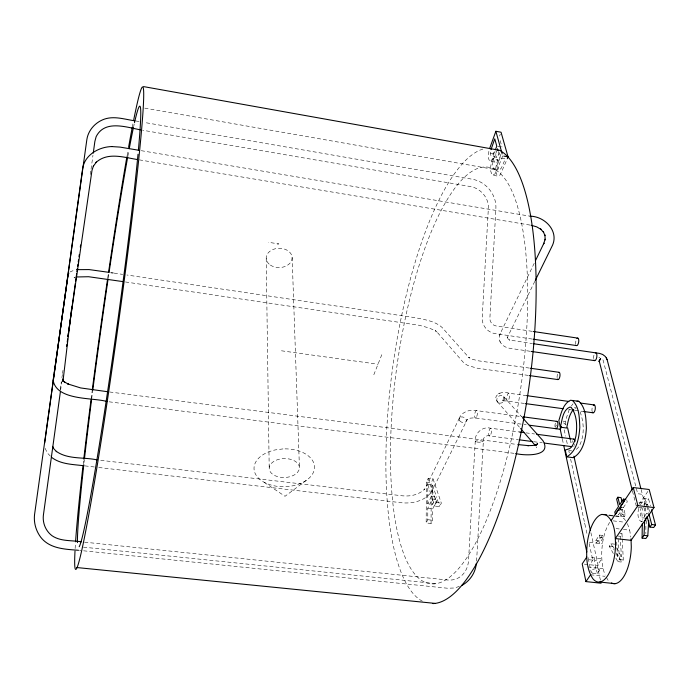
<?xml version="1.0" encoding="UTF-8"?>
<svg xmlns="http://www.w3.org/2000/svg" width="690" height="690" viewBox="0 0 690 690"><rect width="100%" height="100%" fill="white"/><g stroke="black" fill="none" stroke-linecap="round" stroke-linejoin="round"><path stroke-width="0.52" stroke-dasharray="3.45 2.59" d="M427.774 503.717L427.809 484.501L432.665 485.087L436.399 496.783L432.665 504.286L427.774 503.717L431.483 496.196L427.809 484.501M431.078 523.486L431.224 482.69L433.061 478.929L428.205 478.343L426.394 482.112L426.17 522.934L431.078 523.486L432.69 520.277L432.673 508.892L437.313 499.595L432.38 499.017L427.774 508.323L427.774 519.717L426.17 522.934M645.875 526.151L645.831 533.603M476.592 561.16L483.5 438.659L484.966 436.572L487.709 435.657L517.966 439.668M609.684 522.39A33.922 14.637 -85.5 0 0 602.448 543.798C601.163 554.277 601.335 565.196 605.139 575.184M499.853 152.576L496.921 157.355L491.746 156.44L490.668 155.069L490.745 150.653M496.921 157.355L495.825 155.983L495.903 151.576M60.608 390.169L61.781 381.63M90.321 174.484L90.908 170.206M91.054 169.145L92.969 155.259M60.211 389.41L61.289 381.967M61.91 377.715L62.376 374.523M62.523 373.463L62.988 370.271M646.056 523.977L646.823 520.665L646.176 521.433M488.856 151.334L488.356 158.088L489.581 161.089L495.687 162.245L497.878 159.657L492.695 158.743L490.521 161.331M493.988 152.249L493.497 159.002L493.885 160.736L495.687 162.245M584.646 523.037L584.809 523.77M534.207 263.287L500.31 333.391L499.275 336.694L499.767 340.877M638.802 508.349C637.198 513.231 637.215 523.296 644.891 522.002M565.817 424.264L565.188 421.435L569.224 409.636M492.695 158.743C491.047 163.789 488.848 170.801 492.66 175.208L497.878 176.114L500.19 174.794L506.934 159.675M497.878 159.657C496.222 164.694 494.023 171.741 497.878 176.114M498.249 151.533L500.034 157.941L496.127 167.135L493.893 169.283C490.357 163.496 495.179 156.251 496.783 150.601M459.143 418.649C461.455 411.757 470.019 409.213 476.583 410.619L522.054 416.7M499.551 136.103L500.302 134.162M502.743 155.923L496.49 171.327L494.946 173.88L492.66 175.208M499.551 335.314L499.819 334.641M500.052 334.029L500.31 333.391M643.227 506.969L641.735 512.454L642.64 519.432M500.949 154.224C499.491 159.045 495.86 165.419 499.12 170.197L501.371 168.058L505.313 158.881L500.034 157.941M373.825 374.748L382.182 353.711M494.652 151.653L491.746 156.44M459.402 418.002L426.084 486.899L423.996 489.848L424.41 489.417C418.425 494.963 410.455 496.533 402.598 495.834L99.093 460.118M534.81 281.348L507.176 337.85L507.435 337.169L507.607 338.98L507.331 338.281L509.763 340.161L509.289 339.972L532.421 343.568M433.061 478.929L441.333 503.139L439.59 506.598L434.622 506.02L436.347 502.561L428.205 478.343M641.528 507.254L640.173 510.686L640.38 515.258L641.959 517.707L645.693 518.147M645.254 507.702L643.761 512.239L644.788 517.388M555.528 426.618L556.425 425.04M74.701 277.915L75.184 277.13M640.449 504.683L644.788 498.206L648.522 498.663L650.403 505.744M644.555 504.519L648.522 498.663M599.463 535.069L600.015 537.493L596.289 543.065L595.746 540.65L599.463 535.069L602.594 535.431L603.146 537.846L599.403 543.418L598.86 541.003L602.594 535.431M620.112 509.03L622.251 509.289L618.551 514.792L618.162 513.205M615.765 515.853L624.105 516.845L625.347 515.016L623.475 507.452L627.219 501.889L626.813 500.302M620.267 507.072L622.121 514.628L620.888 516.465L617.084 516.241A33.922 14.637 -85.5 0 0 614.781 517.198M591.244 562.445L594.332 557.882L595.522 567.792L598.239 575.598M620.086 509.315L621.673 506.995M613.298 553.484L609.253 546.221L610.961 543.729L614.833 544.168M600.404 580.092L597.186 565.55L601.861 558.71L588.673 557.253M639.104 504.243L647.996 491.245M609.253 546.221L613.117 546.661L614.264 544.996M616.067 553.621L617.455 556.321L621.388 556.761L620.241 536.294L621.983 533.75L620.025 533.525M646.582 505.641L647.556 504.235L643.822 503.786L644.589 506.736M644.848 507.719L646.392 513.619L644.357 516.534L641.959 517.707M615.825 558.029L617.852 561.66L619.361 559.504L618.387 539.589M617.852 561.66L621.785 562.091L623.303 559.935L622.251 538.985M571.406 405.987L573.011 403.822M576.297 449.397L578.134 447.629A17.638 6.978 -82.9 0 0 582.464 436.899C584.128 428.412 582.964 419.494 579.971 411.447M69.88 272.032L74.762 269.928M526.651 395.646L508.711 393.179C502.682 390.023 490.78 395.646 498.016 402.408M306.351 480.326L285.013 496.291L264.132 482.284M642.433 520.993L641.157 521.562M74.046 277.82L74.865 277.423M499.983 393.05L498.327 393.697M459.359 586.388L454.512 587.984L447.577 588.242L79.592 550.396M575.003 408.308L576.383 407.937L573.632 407.557M277.328 244.139L278.829 243.924L268.324 242.276M84.551 542.168L447.56 580.005C459.1 581.101 467.423 572.778 468.51 561.082L475.246 441.324C474.375 433.13 482.862 425.928 490.771 428.248L519.579 432.018M83.464 547.161L436.339 583.662M587.94 566.964L603.086 568.612M590.614 574.77L604.897 576.314M619.361 559.504L623.303 559.935M589.027 559.745L596.548 560.573M584.335 564.144L597.186 565.55M427.774 519.717L432.69 520.277M595.746 540.65L598.86 541.003M589.415 542.314L602.448 543.798M427.774 508.323L432.673 508.892M618.292 536.07L620.241 536.294M600.015 537.493L603.146 537.846M613.194 520.872L624.579 522.209M436.347 502.561L441.333 503.139M84.879 465.879L94.487 466.992M98.756 467.492L401.934 502.803C412.93 503.804 426.135 500.768 432.147 490.642L467.242 419.563L466.854 419.96L470.132 418.175L474.151 417.829L523.055 424.367M616.118 528.592L619.249 528.954M623.415 529.446L629.668 530.17L630.832 537.13M622.121 514.628L625.347 515.016M431.483 496.196L436.399 496.783M426.394 482.112L431.224 482.69M621.336 507.202L623.475 507.452M646.392 513.619L649.204 513.955M641.666 494.221L637.698 493.738L603.25 360.663A3.993 2.51 28.2 0 0 601.654 358.49M109.149 401.822L514.585 453.399M568.948 450.553L571.717 450.906M109.641 391.98L516.784 444.429M525.978 432.863L534.517 433.976M533.818 441.721L542.262 442.816M524.107 424.505L526.229 424.79M563.083 421.159L565.188 421.435M524.417 403.452L506.089 400.933L501.949 400.916L503.795 398.829L503.752 397.078L502.872 395.793L503.372 396.267M568.776 409.489L570.889 409.774M575.106 410.352L583.559 411.499M281.451 350.787L377.999 364.234M528.273 375.403L476.928 368.141L467.553 365.364L463.904 363.026L436.623 331.571L437.175 332.175L435.338 330.691L435.977 331.071L428.964 327.923L419.27 325.292L125.08 281.917M529.342 368.081L478.222 360.792L472.357 359.266L468.769 357.411L469.364 358.067L442.178 327.543C434.933 320.928 424.436 319.625 415.199 317.685L126.925 275.008M530.11 351.27L509.996 348.346C505.416 347.691 500.724 344.888 499.491 340.17M114.161 273.119L122.673 274.379M532.093 339.031L494.928 333.555C487.537 332.451 481.758 325.292 482.198 317.84L488.365 208.138C489.029 198.427 480.904 188.344 470.615 186.585L142.666 130.229M532.232 331.338L496.239 325.99C492.574 325.611 489.607 321.626 489.891 318.159L495.903 208.208C496.524 194.554 485.984 181.772 472.633 179.288L144.434 122.466M139.354 159.864L530.489 225.156M141.26 150.679L529.98 216.168M135.939 120.992L139.13 121.543M493.893 169.283L499.12 170.197M144.736 108.114L495.049 169.585A210.303 62.833 -82.1 0 1 491.823 506.546A210.303 62.833 -82.1 0 1 390.471 450.432A210.303 62.833 -82.1 0 1 495.049 169.585M490.469 153.145L495.627 154.06M497.826 146.34L500.957 146.901M563.514 422.849L566.076 424.911M50.379 456.133L47.394 453.037L45.005 448.086M504.019 396.974A4.08 3.657 -41.6 0 1 500.802 403.15A4.08 3.657 -41.6 0 1 497.266 397.88A4.08 3.657 -41.6 0 1 504.019 396.974L521.7 416.829M497.378 401.701L519.915 427.731M625.537 520.709L624.416 518.975L620.888 516.465L619.042 508.901M606.381 577.34L607.959 580.1A33.922 14.637 -85.5 0 0 609.27 581.515M613.117 546.661L614.143 548.472M616.688 553.018L621.785 562.091M616.705 547.765L621.388 556.761M610.961 543.729L614.212 550.025M536.121 446.818L536.613 447.827M499.983 341.447L500.25 342.145M627.417 523.641L629.668 530.17M437.313 499.595L439.59 506.598M432.38 499.017L434.622 506.02M500.198 140.657L502.001 147.082M647.556 504.235L648.333 507.185M648.591 508.168L649.885 513.084M644.788 498.206L646.651 505.287M646.918 506.305L648.514 512.377M641.122 489.434L644.926 503.976M632.489 491.116L636.232 505.727A4.433 2.527 -11.8 0 1 636.577 504.364M622.251 509.289L624.105 516.845M570.182 439.383L571.346 444.627M590.899 532.689L599.248 570.285M564.204 429.844L565.584 436.123M566.499 440.315L567.646 445.55M568.793 450.786L569.259 452.882M570.63 459.161L587.319 535.207M589.139 543.522L592.788 560.159M562.367 439.151L563.497 444.377M588.182 558.279L591.123 571.855M616.67 541.986L617.455 556.321M621.983 533.75L622.199 537.941M292.137 257.448L299.426 467.423M266.211 258.543L269.212 468.812M432.665 485.087L432.665 504.286M422.418 601.188A229.813 68.828 -82.1 0 1 392.369 369.737A229.813 68.828 -82.1 0 1 483.328 148.945M75.132 548.55A243.605 8.53 -82.1 0 1 75.495 542.711M83.171 464.292A243.605 8.53 -82.1 0 1 83.645 460.17M91.14 398.786A243.605 8.53 -82.1 0 1 92.098 391.334M107.7 278.122A243.605 8.53 -82.1 0 1 108.321 273.93M127.081 155.759A243.605 8.53 -82.1 0 1 128.012 150.472M132.264 127.296A243.605 8.53 -82.1 0 1 133.325 121.845M84.051 462.464A222.861 7.78 -82.1 0 1 84.378 459.531M91.684 398.708A222.861 7.78 -82.1 0 1 92.641 391.196M108.261 277.811A222.861 7.78 -82.1 0 1 108.882 273.602M127.917 155.854A222.861 7.78 -82.1 0 1 128.788 151.11M133.627 126.658A222.861 7.78 -82.1 0 1 134.188 124.097M592.106 411.421A3.967 1.613 -82.4 0 1 592.9 405.875M557.106 377.62A3.683 1.389 -81.8 0 1 557.943 373.255M574.744 444.334A3.864 1.527 -83.1 0 1 574.468 445.223M574.115 445.947A3.864 1.527 -83.1 0 1 573.718 446.473M571.967 442.583A3.864 1.527 -83.1 0 1 572.433 440.729M575.805 344.431A3.786 1.466 -81.1 0 1 576.219 339.903M598.868 357.282A3.993 2.51 28.2 0 1 599.834 357.515M593.59 358.567A3.933 1.578 -81.3 0 1 594.15 354.686M639 502.674A4.433 2.527 -11.8 0 1 643.33 502.467A4.433 2.527 -11.8 0 1 644.891 504.649M641.036 507.331A4.433 2.527 -11.8 0 1 637.836 507.219M554.967 426.593A3.717 1.415 -82.8 0 1 555.493 422.927M299.046 469.881L297.675 472.21A15.128 9.462 -1.7 0 1 272.248 473.961A15.128 9.462 -1.7 0 1 281.149 458.841A15.128 9.462 -1.7 0 1 299.046 469.881M282.96 448.914L275.06 449.94A30.256 18.915 -1.7 0 0 262.045 481.034A30.256 18.915 -1.7 0 0 312.242 474.496A30.256 18.915 -1.7 0 0 282.96 448.914M503.398 400.7L502.596 400.778L503.398 400.7M508.892 399.363A4.028 1.259 -81.8 0 0 508.711 393.179A4.028 1.259 -81.8 0 0 506.753 398.958A4.028 1.259 -81.8 0 0 508.892 399.363M490.849 434.338A3.916 1.268 -81 0 0 490.771 428.248A3.916 1.268 -81 0 0 488.718 433.743A3.916 1.268 -81 0 0 490.849 434.338M476.928 442.014A3.959 0.707 1.8 0 0 483.129 441.678A3.959 0.707 1.8 0 0 477.514 440.807A3.959 0.707 1.8 0 0 476.928 442.014M270.368 265.081A12.981 9.643 -1 0 0 291.827 259.949A12.981 9.643 -1 0 0 275.31 248.745A12.981 9.643 -1 0 0 270.368 265.081M592.684 573.166A4.14 2.243 -9.8 0 0 599.248 570.871A4.14 2.243 -9.8 0 0 593.624 569.155A4.14 2.243 -9.8 0 0 592.684 573.166M476.764 416.458A3.769 1.285 -81.3 0 0 476.583 410.619A3.769 1.285 -81.3 0 0 474.591 415.932A3.769 1.285 -81.3 0 0 476.764 416.458M459.825 420.857A3.778 2.665 23.6 0 0 466.052 421.521A3.778 2.665 23.6 0 0 462.291 416.915A3.778 2.665 23.6 0 0 459.825 420.857"/><path stroke-width="1.03" d="M648.773 520.398L647.798 535.785L645.857 538.519L642.097 538.088L644.037 535.354L644.615 521.631L645.909 518.302M642.312 523.538L642.097 538.088M71.786 307.033L62.971 381.346L62.635 378.991L63.411 381.622M44.669 443.032L54.096 374.903M54.389 372.773L82.671 168.395C84.827 154.853 98.773 146.961 111.556 146.565L111.737 146.573M60.461 391.239L43.392 515.102C42.418 522.942 45.687 530.964 52.026 535.725C60.599 541.607 71.57 540.167 81.342 541.831M66.637 346.397L66.93 344.258M67.223 342.119L67.663 338.919M67.956 336.78L75.314 283.392M75.607 281.261L76.642 273.783M76.935 271.653L77.375 268.445M77.668 266.314L77.961 264.175M78.255 262.036L78.548 259.906M78.988 256.697L79.29 254.567M80.316 247.089L80.609 244.959M93.262 153.128L94.875 141.381L96.134 136.689C104.708 119.534 126.287 127.184 140.544 129.867M67.931 276.112L53.121 380.268C56.649 400.994 93.34 397.337 107.01 401.546M67.922 336.254L68.388 333.063M68.698 330.941L91.986 170.404L93.573 165.514M476.341 563.247C475.582 572.605 469.89 581.196 461.584 585.568M560.289 427.179C562.264 420.452 562.436 410.136 569.957 407.057L571.225 407.445C577.133 415.328 577.314 426.575 575.917 436.037A17.655 6.9 -82.9 0 1 571.622 446.784L569.793 448.56L565.265 450.078L566.732 456.849L573.209 457.677C583.343 451.984 585.672 438.866 586.388 428.18C585.939 419.132 586.06 407.79 578.832 401.339L570.561 400.243C562.997 403.822 561.151 413.31 558.857 420.589L560.289 427.179L566.645 428.024C568.12 421.65 568.991 414.5 573.528 409.437M490.995 149.661L494.756 138.793L496.783 146.151L495.368 149.816M489.589 148.635L495.868 131.281L501.052 132.23L508.047 156.863L507.305 158.743M68.086 275.051L68.819 273.378M545.109 239.189L543.703 243.76L543.953 243.113L535.595 260.406M535.285 280.39L551.776 246.761C559.892 231.771 545.066 216.263 529.98 216.168M625.813 499.413L623.398 499.12L619.706 504.761L617.861 497.231L621.043 497.619L621.975 501.38M617.861 497.231L616.636 499.077L618.473 506.607L614.79 512.04L615.359 514.412L619.042 508.901M586.785 557.046L582.196 563.903L585.948 581.601L601.093 583.214M611.124 520.631L633.239 487.537L649.178 489.503L654.008 507.555L631.074 540.348L615.368 538.554L637.888 505.606L633.239 487.537M620.267 507.072L623.993 501.501L623.398 499.12M585.948 581.601L590.614 574.77M646.323 517.716L647.151 516.534L649.902 527.065L653.689 527.514L655.5 524.969L651.472 509.789M649.902 527.065L651.705 524.521L649.04 514.404M93.323 166.204L96.41 162.081L95.936 162.53C107.623 151.843 123.415 157.329 137.224 159.502M536.009 445.257L537.605 443.705L535.518 445.033L536.518 444.679L532.801 445.49L527.764 445.654L528.462 445.645L517.854 444.567M566.732 456.849C576.806 451.088 579.074 437.986 579.807 427.3C579.376 418.269 579.557 406.953 572.381 400.45M76.314 276.983L88.596 276.724L122.949 281.606M76.676 269.661L89.096 269.583L108.839 272.326M601.801 514.43L605.518 514.636C615.29 521.062 615.187 534.698 615.566 545.169A34.008 14.283 -85.4 0 1 607.295 576.219A34.008 14.283 -85.4 0 1 592.667 578.453C585.862 567.732 586.103 554.277 587.406 542.09A34.008 14.283 -85.4 0 1 601.801 514.43L606.898 515.033M111.556 146.565L120.017 147.099L139.138 150.325M76.478 567.508L435.114 603.396M78.522 550.284C65.205 549.249 49.68 548.826 40.727 537.225C35.923 530.757 33.655 522.744 34.535 514.723L86.862 139.527C88.285 130.039 95.513 122.216 104.457 119.111C114.48 115.722 124.873 119.43 134.878 120.81M599.688 582.024L615.17 583.671M644.037 535.354L647.798 535.785M576.987 401.123L578.832 401.339M651.705 524.521L655.5 524.969M96.954 459.868C83.576 456.918 67.948 459.695 56.218 451.312L56.606 451.7L53.82 448.785L52.647 446.37M83.818 465.75C72.838 464.336 60.703 464.422 51.517 457.298M608.934 515.275L613.013 515.758M637.888 505.606L654.008 507.555M515.646 453.537C524.253 455.719 552.621 457.039 542.918 440.651L522.408 417.623M107.502 391.704L80.635 387.935L67.732 383.907L68.552 384.218L64.299 381.872L65.11 382.562L62.661 380.242L63.299 381.234M519.579 432.018L523.848 432.578M536.648 434.26L573.994 439.151M519.027 439.797L532.758 441.583M544.375 443.092L571.846 446.654M529.411 425.213L559.211 429.154M523.115 416.838L556.951 421.366M525.47 403.598L563.497 408.765M571.941 409.92L574.054 410.205M583.559 411.499L593.064 412.793M526.651 395.646L568.862 401.451M580.471 403.046L594.185 404.927M529.342 375.558L558.029 379.603M530.403 368.236L559.073 372.315M533.474 343.724L599.593 353.418L602.706 354.488L605.449 356.601L607.122 359.637L640.846 488.399M531.171 351.417L594.677 360.637M110.969 272.645L113.1 272.955M533.154 339.187L576.685 345.604M533.284 331.493L577.754 338.109M143.58 86.604L499.37 150.256A229.813 68.828 -82.1 0 1 528.411 390.695A229.813 68.828 -82.1 0 1 432.915 603.586M503.804 156.113L508.047 156.863M531.127 225.251L536.656 226.838L541.038 229.408L540.537 228.968L543.625 232.349L543.315 231.668L544.979 235.635M520.622 428.542L535.414 445.619M606.381 357.869L606.596 358.386M606.864 359.033L607.122 359.637M495.868 131.281L502.173 153.87M497.481 148.807L497.99 150.627M599.377 361.689L632.221 490.073M567.62 427.843L570.182 439.383M573.908 456.168L590.433 530.601M560.323 429.741L562.134 438.107M563.721 445.421L586.819 552.017M544.945 234.859L545.143 239.939M631.022 538.873L631.298 546.946A33.922 14.637 -85.5 0 1 611.383 583.007M133.739 119.741A243.605 8.53 -82.1 0 1 120.655 307.335A243.605 8.53 -82.1 0 1 75.003 551.086M75.555 541.797A243.605 8.53 -82.1 0 1 82.938 466.319M83.766 459.135A243.605 8.53 -82.1 0 1 91.002 399.846M92.236 390.264A243.605 8.53 -82.1 0 1 107.545 279.174M108.623 271.843A243.605 8.53 -82.1 0 1 126.891 156.837M128.564 147.375A243.605 8.53 -82.1 0 1 132.264 127.296M134.507 122.691A222.861 7.78 -82.1 0 1 138.371 150.325M138.009 154.241A222.861 7.78 -82.1 0 1 107.709 390.894A222.861 7.78 -82.1 0 1 79.186 546.721M77.453 542.59A222.861 7.78 -82.1 0 1 83.8 464.724M84.49 458.548A222.861 7.78 -82.1 0 1 91.546 399.777M92.779 390.117A222.861 7.78 -82.1 0 1 108.114 278.838M109.046 272.524A222.861 7.78 -82.1 0 1 127.736 156.837M129.237 148.704A222.861 7.78 -82.1 0 1 133.437 127.547M558.693 372.393A3.683 1.389 -81.8 0 1 559.849 376.611A3.683 1.389 -81.8 0 1 557.417 379.017M593.314 405.315A3.967 1.613 -82.4 0 1 595.211 406.557A3.967 1.613 -82.4 0 1 594.487 411.62A3.967 1.613 -82.4 0 1 592.348 412.111M576.943 338.566A3.786 1.466 -81.1 0 1 578.746 341.455A3.786 1.466 -81.1 0 1 576.323 345.449M573.588 439.185A3.864 1.527 -83.1 0 1 575.011 441.393M595.358 352.961A3.933 1.578 -81.3 0 1 596.729 357.394A3.933 1.578 -81.3 0 1 593.969 360.042M556.192 421.694A3.717 1.415 -82.8 0 1 557.822 422.918A3.717 1.415 -82.8 0 1 557.149 427.653A3.717 1.415 -82.8 0 1 555.286 428.059M560.237 428.939C558.866 431.06 563.773 423.056 560.237 428.939M599.3 360.818C597.402 364.441 603.069 354.099 599.3 360.818"/></g></svg>
